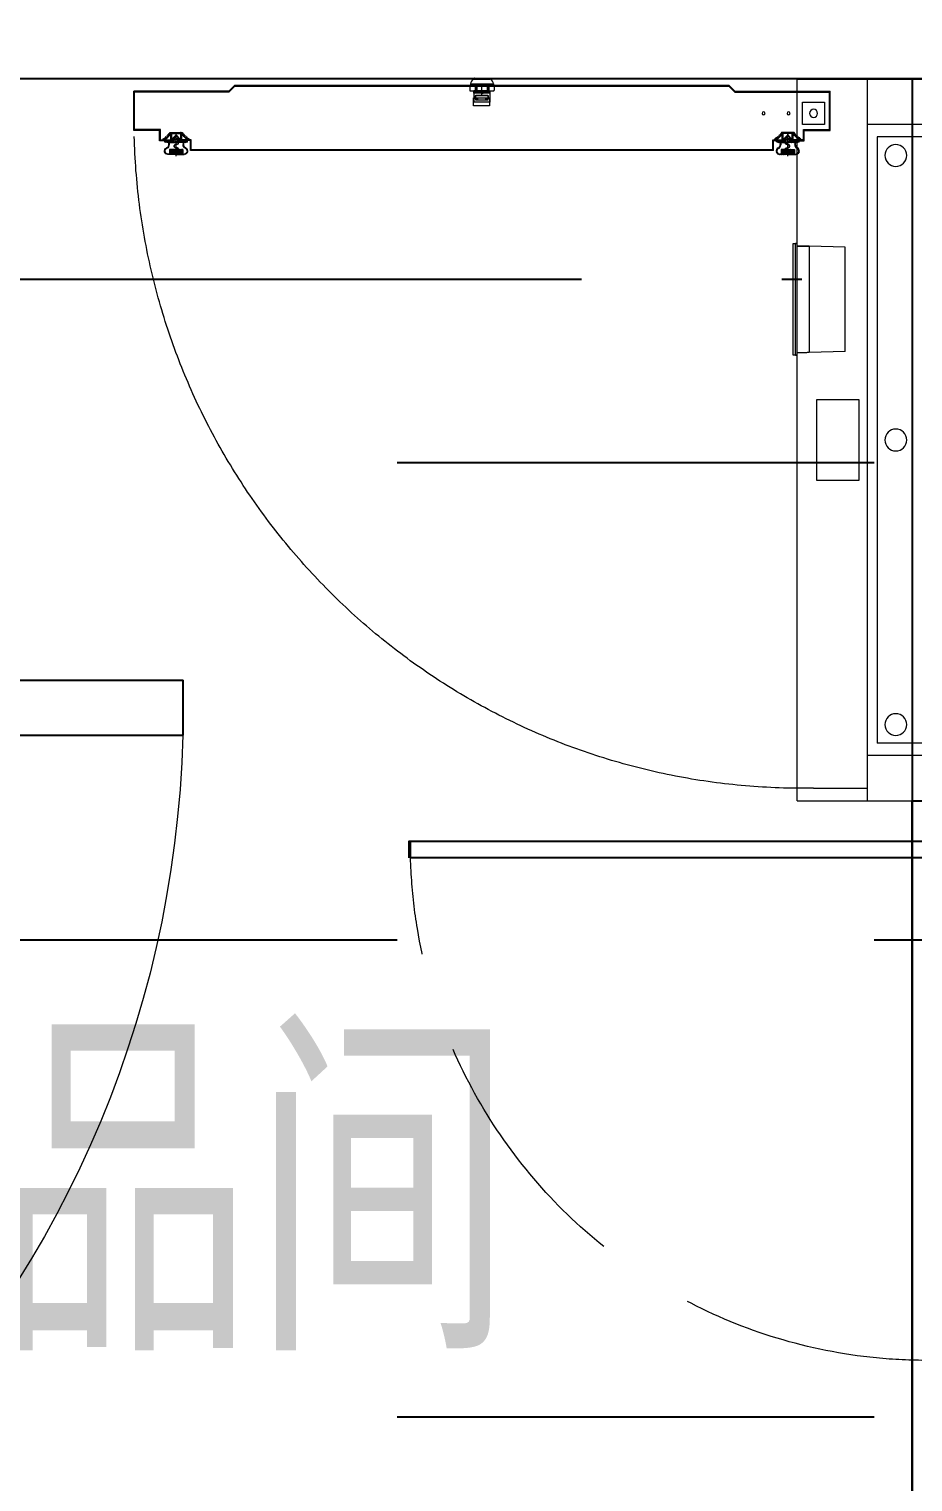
# Model space of a CAD drawing. Header units: millimetres. Extents: x 12325263 to 13848842, y -1463133 to 573208.
# Drawn here: x 12585016 to 12585898, y -827787 to -826337 of the extents above; entities that cross this region are included whole.
import ezdxf
from ezdxf.xclip import XClip

# ---------------------------------------------------------------- set-up
doc = ezdxf.new("R2010")
doc.units = ezdxf.units.MM
doc.header["$LTSCALE"] = 1000
doc.header["$XCLIPFRAME"] = 0
for name, pattern in [('ACAD_ISO02W100', [15, 12, -3]), ('DASH', [0.35, 0.25, -0.1]), ('DASH_2_16777605', [3.51717, 1.758585, -1.758585]), ('DOTE', [2.42, 2, -0.2, 0.02, -0.2]), ('HIDDEN', [9.525, 6.35, -3.175])]:
    doc.linetypes.add(name, pattern=pattern)
for name, color, linetype in [('A-ANNO-TEXT', 7, 'Continuous'), ('A-AXIS', 16, 'DOTE'), ('A-WALL', 5, 'Continuous'), ('DOOR_FIRE', 1, 'Continuous'), ('fur202301', 252, 'Continuous'), ('WALL', 5, 'Continuous'), ('WALL-SHATCH', 8, 'Continuous'), ('建筑-楼板开洞', 251, 'Continuous')]:
    doc.layers.add(name, color=color, linetype=linetype)
doc.styles.add('TITXV', font='', dxfattribs={"width": 0.7})
doc.styles.get('TITXV').set_extended_font_data('SimSun')

# ---------------------------------------------------------------- blocks, each defined once
blk = doc.blocks.new('adgshg13-A$C7F010FC0')
at = {"layer": 'WALL-SHATCH'}
h = blk.add_hatch(color=256, dxfattribs=at)
h.dxf.hatch_style = 1
h.paths.add_polyline_path([(-60384.2, -16880.9), (-763.2, 197.5), (12587.6, -13153.3), (12587.6, -157996), (-162964.9, -188820.4), (-171262.4, -180522.9), (-171262.4, -31310.9), (-150707.2, -10755.7), (-131860.1, -7980.9), (-99162.4, -7980.9), (-99162.4, -4980.9), (-76620.4, -4980.9), (-70107.7, -16880.9)], flags=16)
h.paths.add_polyline_path([(-60091.2, -16380.9), (-646.9, 646.9), (12987.6, -12987.6), (12987.6, -158331.9), (-163100.6, -189250.4), (-171662.4, -180688.6), (-171662.4, -31145.2), (-150777.9, -10260.7), (-131896.7, -7480.9), (-99562.4, -7480.9), (-99562.4, -4580.9), (-76365.6, -4580.9), (-69907.5, -16380.9)])
blk = doc.blocks.new('A$C4C7A72D3')
at = {"layer": 'WALL', "color": 1}
blk.add_blockref('adgshg13-A$C7F010FC0', (210433, 205503.6), dxfattribs=at)
blk = doc.blocks.new('qlzw')
at = {"layer": 'A-AXIS'}
blk.add_line((12411416.8, 1055289.8), (12486866.8, 1055289.8), dxfattribs=at)
blk = doc.blocks.new('asdgagA$C3AAE7F2F')
at = {"lineweight": 0}
h = blk.add_hatch(dxfattribs=at)
h.set_pattern_fill('ANSI37', color=256, scale=0.1, style=0)
h.set_pattern_definition([(135, (25808.9567, -14050.97223), (0.224506403, 0.224506403), []), (45, (25808.9567, -14050.97223), (0.224506403, -0.224506403), [])])
edge = h.paths.add_edge_path()
edge.add_arc((12.3, 28.3), 10.6, 196.5648, 248.3693)
edge.add_line((8.4, 18.4), (1, 18.4))
edge.add_line((1, 18.4), (1, 24.2))
edge.add_line((1, 24.2), (0, 24.2))
edge.add_line((0, 24.2), (0, 15.4))
edge.add_line((0, 15.4), (1, 15.4))
edge.add_line((1, 15.4), (1, 17.4))
edge.add_line((1, 17.4), (8.4, 17.4))
edge.add_line((8.4, 17.4), (8.4, 8.4))
edge.add_line((8.4, 8.4), (1, 8.4))
edge.add_line((1, 8.4), (1, 10.4))
edge.add_line((1, 10.4), (0, 10.4))
edge.add_line((0, 10.4), (0, 1.7))
edge.add_line((0, 1.7), (1, 1.7))
edge.add_line((1, 1.7), (1, 7.4))
edge.add_line((1, 7.4), (8.4, 7.4))
edge.add_arc((12.3, -2.4), 10.6, 111.6307, 163.4352)
edge.add_arc((2.6, 0.5), 0.5, 163.4352, 270)
edge.add_line((2.6, 0), (2.9, 0))
edge.add_arc((2.9, 0.2), 0.2, 270, 344.7441)
edge.add_arc((12.3, -2.4), 9.56, 107.6137, 164.7441, ccw=False)
edge.add_line((9.4, 6.7), (9.4, 19.2))
edge.add_arc((12.3, 28.3), 9.56, 195.2559, 252.3863, ccw=False)
edge.add_arc((2.9, 25.7), 0.2, 15.2559, 90)
edge.add_line((2.9, 25.9), (2.6, 25.9))
edge.add_arc((2.6, 25.4), 0.5, 90, 196.5648)
for p, q in [((0, 24.2), (1, 24.2)), ((0, 24.2), (0, 15.4)), ((0, 15.4), (1, 15.4)), ((1, 24.2), (1, 18.4)), ((1, 18.4), (8.4, 18.4)), ((1, 17.4), (8.4, 17.4)), ((1, 17.4), (1, 15.4)), ((2.6, 25.9), (2.9, 25.9)), ((8.4, 17.4), (8.4, 8.4)), ((9.4, 19.2), (9.4, 6.7)), ((0, 10.4), (0, 1.7)), ((0, 10.4), (1, 10.4)), ((0, 1.7), (1, 1.7)), ((1, 10.4), (1, 8.4)), ((1, 8.4), (8.4, 8.4)), ((1, 7.4), (1, 1.7)), ((1, 7.4), (8.4, 7.4)), ((2.6, 0), (2.9, 0))]:
    blk.add_line(p, q, dxfattribs=at)
for centre, radius, start, end in [((2.6, 25.4), 0.5, 90, 196.5648), ((12.3, 28.3), 10.6, 196.5648, 248.3693), ((2.9, 25.7), 0.2, 15.2559, 90), ((12.3, 28.3), 9.56, 195.2559, 252.3863), ((2.6, 0.5), 0.5, 163.4352, 270), ((12.3, -2.4), 10.6, 111.6307, 163.4352), ((2.9, 0.2), 0.2, 270, 344.7441), ((12.3, -2.4), 9.56, 107.6137, 164.7441)]:
    blk.add_arc(centre, radius, start, end, dxfattribs=at)
blk = doc.blocks.new('asdgagA$C2BF90108')
at = {"lineweight": 0}
h = blk.add_hatch(dxfattribs=at)
h.set_pattern_fill('ANSI37', color=256, scale=0.1, style=0)
h.set_pattern_definition([(45, (637.0891, -7233.24717), (-0.224506403, 0.224506403), []), (135, (637.0891, -7233.24717), (-0.224506403, -0.224506403), [])])
edge = h.paths.add_edge_path()
edge.add_arc((17.3, 14.1), 0.1, 50.7852, 180, ccw=False)
edge.add_line((17.4, 14.2), (20.7, 11.5))
edge.add_line((20.7, 11.5), (21.4, 11.5))
edge.add_line((21.4, 11.5), (16.6, 16))
edge.add_arc((16.5, 15.9), 0.1, 47, 179.9995)
edge.add_arc((16.5, 15.9), 0.1, 179.9995, 180.0001)
edge.add_line((16.4, 15.9), (16.4, 14))
edge.add_line((16.4, 14), (14.4, 14))
edge.add_line((14.4, 14), (14.4, 19.7))
edge.add_line((14.4, 19.7), (14.4, 22.7))
edge.add_arc((14.3, 22.7), 0.125, 0, 180)
edge.add_line((14.2, 22.7), (13.8, 20.4))
edge.add_arc((19.2, 19.5), 5.5, 170.5377, 180)
edge.add_line((13.7, 19.5), (13.7, 19))
edge.add_line((13.7, 19), (11.6, 19))
edge.add_arc((11.6, 22.6), 3.63, 204.3366, 270.2938, ccw=False)
edge.add_arc((5.2, 19.5), 3.5, 27.8181, 180)
edge.add_line((1.7, 19.5), (1.7, 11.5))
edge.add_line((1.7, 11.5), (2.2, 11.5))
edge.add_line((2.2, 11.5), (2.2, 17.5))
edge.add_line((2.2, 17.5), (6.3, 17.5))
edge.add_line((6.3, 17.5), (6.3, 11.5))
edge.add_line((6.3, 11.5), (6.8, 11.5))
edge.add_line((6.8, 11.5), (6.8, 13.7))
edge.add_spline(control_points=[(6.8, 13.7), (6.8, 13.7), (6.8, 13.7), (6.9, 13.7), (7, 13.7), (7.1, 13.7), (7.2, 13.7), (7.4, 13.6), (7.5, 13.6), (7.6, 13.5), (7.7, 13.5), (7.7, 13.5), (7.7, 13.5), (7.8, 13.4), (7.8, 13.4), (7.8, 13.4), (7.8, 13.4), (7.9, 13.3), (7.9, 13.2), (7.9, 13.2), (7.9, 13.1), (8, 12.9), (8, 12.8), (8, 12.6), (8, 12.4), (8, 12.1), (8.1, 12), (8.1, 11.7), (8.1, 11.7), (8.1, 11.6), (8.1, 11.5), (8.1, 11.5)], knot_values=[0.644489, 0.644489, 0.644489, 0.644489, 1.817144, 1.817144, 5.451433, 5.451433, 11.640599, 11.640599, 17.829765, 17.829765, 21.726549, 21.726549, 24.039269, 24.039269, 26.351988, 26.351988, 30.482284, 30.482284, 34.612581, 34.612581, 38.742878, 38.742878, 46.485371, 46.485371, 54.227863, 54.227863, 61.970356, 61.970356, 65.769232, 65.769232, 67.06778, 67.06778, 67.06778, 67.06778], degree=3, periodic=0)
edge.add_line((8.1, 11.5), (8.4, 11.5))
edge.add_spline(control_points=[(8.4, 11.5), (8.2, 12.3), (8.5, 13.7), (7.2, 13.9), (6.8, 14)], knot_values=[0, 0, 0, 0, 2.207839, 3.406985, 3.406985, 3.406985, 3.406985], degree=3, periodic=0)
edge.add_line((6.8, 14), (6.8, 18.1))
edge.add_line((6.8, 18.1), (2.2, 18.1))
edge.add_line((2.2, 18.1), (2.2, 19.5))
edge.add_arc((5.2, 19.5), 3, 27.8181, 180, ccw=False)
edge.add_arc((11.6, 22.6), 4.13, 204.7395, 269.7427)
edge.add_line((11.5, 18.5), (13.7, 18.5))
edge.add_line((13.7, 18.5), (13.7, 14))
edge.add_spline(control_points=[(13.7, 14), (13.2, 14), (11.7, 14.1), (12, 12.5), (11.7, 11.5)], knot_values=[8.318607, 8.318607, 8.318607, 8.318607, 9.672306, 12.136965, 12.136965, 12.136965, 12.136965], degree=3, periodic=0)
edge.add_line((11.7, 11.5), (12, 11.5))
edge.add_spline(control_points=[(12, 11.5), (12, 11.5), (12, 11.6), (12, 11.6), (12, 11.7), (12.1, 11.9), (12.1, 12), (12.1, 12.3), (12.1, 12.5), (12.2, 12.8), (12.2, 12.9), (12.2, 13.2), (12.2, 13.3), (12.3, 13.4), (12.3, 13.4), (12.4, 13.5), (12.4, 13.6), (12.4, 13.6), (12.4, 13.6), (12.5, 13.7), (12.5, 13.7), (12.5, 13.7), (12.5, 13.7), (12.6, 13.7), (12.6, 13.7), (12.7, 13.8), (12.8, 13.8), (12.9, 13.8), (13, 13.8), (13.2, 13.8), (13.3, 13.8), (13.5, 13.8), (13.6, 13.8), (13.7, 13.8)], knot_values=[170.93719, 170.93719, 170.93719, 170.93719, 172.145699, 172.145699, 175.127682, 175.127682, 181.091649, 181.091649, 189.785847, 189.785847, 198.480046, 198.480046, 204.463087, 204.463087, 209.434664, 209.434664, 213.586961, 213.586961, 217.739258, 217.739258, 219.497979, 219.497979, 221.2567, 221.2567, 225.520107, 225.520107, 229.783514, 229.783514, 234.046922, 234.046922, 242.494042, 242.494042, 246.303477, 246.303477, 246.303477, 246.303477], degree=3, periodic=0)
edge.add_line((13.7, 13.7), (13.7, 11.5))
edge.add_line((13.7, 11.5), (14.4, 11.5))
edge.add_line((14.4, 11.5), (14.4, 13.3))
edge.add_line((14.4, 13.3), (16.4, 13.3))
edge.add_line((16.4, 13.3), (16.4, 11.5))
edge.add_line((16.4, 11.5), (17.2, 11.5))
edge.add_line((17.2, 11.5), (17.2, 14.1))
h.paths.add_polyline_path([(14.4, 9), (16.4, 9), (16.4, 7.1, 0.706113), (16.6, 7, -0.034509), (16.6, 7), (21.4, 11.5), (20.7, 11.5), (17.4, 8.8, -0.632264), (17.2, 8.9), (17.2, 11.5), (16.4, 11.5), (16.4, 9.7), (14.4, 9.7), (14.4, 11.5), (13.7, 11.5), (13.7, 4.5), (11.5, 4.5, 0.291489), (7.8, 2.1, -0.782564), (2.2, 3.5), (2.2, 4.9), (6.8, 4.9), (6.8, 11.5), (6.3, 11.5), (6.3, 5.5), (2.2, 5.5), (2.2, 11.5), (1.7, 11.5), (1.7, 3.5, 0.782564), (8.3, 1.9, -0.29601), (11.6, 4), (13.7, 4), (13.7, 3.5, 0.041311), (13.8, 2.6), (14.2, 0.3, 1), (14.4, 0.3), (14.4, 3.3)])
edge = h.paths.add_edge_path()
edge.add_spline(control_points=[(8.1, 11.5), (8.2, 11.5), (8.2, 11.4), (8.2, 11.4), (8.2, 11.3), (8.3, 11.1), (8.3, 11), (8.5, 10.7), (8.6, 10.5), (8.9, 10.1), (9, 9.9), (9.2, 9.8), (9.4, 9.6), (9.6, 9.5), (9.7, 9.5), (10, 9.4), (10, 9.4), (10.2, 9.5), (10.3, 9.5), (10.5, 9.5), (10.6, 9.6), (10.8, 9.7), (10.9, 9.8), (11.2, 9.9), (11.2, 10), (11.5, 10.3), (11.6, 10.5), (11.8, 10.9), (11.9, 11.2), (12, 11.4), (12, 11.5), (12, 11.5)], knot_values=[67.06778, 67.06778, 67.06778, 67.06778, 68.560507, 68.560507, 71.351781, 71.351781, 76.93433, 76.93433, 88.52704, 88.52704, 100.11975, 100.11975, 108.588606, 108.588606, 117.057461, 117.057461, 121.321332, 121.321332, 125.585203, 125.585203, 132.594476, 132.594476, 139.603749, 139.603749, 146.613022, 146.613022, 157.888369, 157.888369, 169.163715, 169.163715, 170.93719, 170.93719, 170.93719, 170.93719], degree=3, periodic=0)
edge.add_line((12, 11.5), (11.7, 11.5))
edge.add_spline(control_points=[(11.7, 11.5), (11.5, 10.5), (10.1, 8.8), (8.6, 10.6), (8.4, 11.5)], knot_values=[3.406985, 3.406985, 3.406985, 3.406985, 5.838538, 8.318607, 8.318607, 8.318607, 8.318607], degree=3, periodic=0)
edge.add_line((8.4, 11.5), (8.1, 11.5))
h = blk.add_hatch(dxfattribs=at)
h.set_pattern_fill('ANSI37', color=256, scale=0.25, angle=90, style=0)
h.set_pattern_definition([(135, (791.7678, -608.5238), (-0.561266, -0.561266), []), (225, (791.7678, -608.5238), (0.561266, -0.561266), [])])
h.paths.add_polyline_path([(2.2, 11.5), (6, 11.5), (6, 17.2), (2.2, 17.2)])
h.paths.add_polyline_path([(2.2, 11.5), (2.2, 5.8), (6, 5.8), (6, 11.5)])
for p, q in [((1.7, 11.5), (1.7, 19.5)), ((2.2, 18.1), (2.2, 19.5)), ((6.8, 18.1), (2.2, 18.1)), ((2.2, 11.5), (2.2, 17.5)), ((6.3, 17.5), (2.2, 17.5)), ((6, 17.2), (2.2, 17.2)), ((6, 11.5), (6, 17.2)), ((6.3, 11.5), (6.3, 17.5)), ((6.8, 14), (6.8, 18.1)), ((13.7, 19), (11.5, 19)), ((13.7, 18.5), (11.5, 18.5)), ((13.7, 19.5), (13.7, 19)), ((13.7, 18.5), (13.7, 14)), ((13.8, 20.4), (14.2, 22.7)), ((14.4, 19.7), (14.4, 22.7)), ((14.4, 19.7), (14.4, 14)), ((16.4, 15.9), (16.4, 14)), ((21.4, 11.5), (16.6, 16)), ((0, 11.5), (23.6, 11.5)), ((1.7, 11.5), (1.7, 3.3)), ((1.7, 11.5), (2.2, 11.5)), ((2.2, 11.5), (2.2, 5.8)), ((2.2, 11.5), (2.2, 5.5)), ((6, 5.8), (2.2, 5.8)), ((6, 5.8), (2.2, 5.8)), ((6.3, 5.5), (2.2, 5.5)), ((2.2, 4.9), (2.2, 3.5)), ((6.8, 4.9), (2.2, 4.9)), ((6, 11.5), (6, 5.8)), ((6, 11.5), (6, 5.8)), ((6.3, 11.5), (6.3, 5.5)), ((6.3, 11.5), (6.8, 11.5)), ((6.8, 11.5), (6.8, 13.7)), ((6.8, 11.5), (6.8, 4.9)), ((13.7, 4.5), (11.5, 4.5)), ((13.7, 4), (11.5, 4)), ((13.7, 13.8), (13.7, 13.7)), ((13.7, 13.7), (13.7, 11.5)), ((13.7, 4.5), (13.7, 11.5)), ((13.7, 11.5), (14.4, 11.5)), ((13.7, 3.5), (13.7, 4)), ((13.8, 2.6), (14.2, 0.3)), ((14.4, 14), (16.4, 14)), ((14.4, 13.3), (14.4, 11.5)), ((14.4, 13.3), (16.4, 13.3)), ((14.4, 9.7), (14.4, 11.5)), ((14.4, 9.7), (16.4, 9.7)), ((14.4, 3.3), (14.4, 9)), ((14.4, 9), (16.4, 9)), ((14.4, 3.3), (14.4, 0.3)), ((16.4, 13.3), (16.4, 11.5)), ((16.4, 9.7), (16.4, 11.5)), ((16.4, 11.5), (17.2, 11.5)), ((16.4, 7.1), (16.4, 9)), ((21.4, 11.5), (16.6, 7)), ((17.2, 14.1), (17.2, 11.5)), ((17.2, 8.9), (17.2, 11.5)), ((20.7, 11.5), (17.4, 14.2)), ((20.7, 11.5), (17.4, 8.8)), ((20.7, 11.5), (21.4, 11.5))]:
    blk.add_line(p, q, dxfattribs=at)
for centre, radius, start, end in [((5.2, 19.5), 3.5, 27.8181, 180), ((5.2, 19.5), 3, 27.8181, 180), ((11.6, 22.6), 4.13, 204.7395, 269.7427), ((11.6, 22.6), 3.63, 204.3366, 269.7062), ((19.2, 19.5), 5.5, 170.5377, 180), ((14.3, 22.7), 0.125, 0, 180), ((16.5, 15.9), 0.1, 47, 180), ((5.2, 3.5), 3.5, 180, 332.1819), ((5.2, 3.5), 3, 180, 332.1819), ((11.6, 0.4), 4.13, 90.2573, 155.2605), ((11.6, 0.4), 3.63, 90.2938, 155.6634), ((19.2, 3.5), 5.5, 180, 189.4623), ((14.3, 0.3), 0.125, 180, 0), ((16.5, 7.1), 0.1, 180, 313), ((17.3, 14.1), 0.1, 50.7852, 180), ((17.3, 8.9), 0.1, 180, 309.2148)]:
    blk.add_arc(centre, radius, start, end, dxfattribs=at)
blk.add_spline([(6.8, 14), (7.9, 13.7), (8.4, 11.5), (10.1, 9.7), (11.7, 11.5), (12.4, 13.9), (13.7, 14)], degree=3, dxfattribs=at)
blk.add_open_spline([(6.8, 13.7), (6.8, 13.7), (6.8, 13.7), (6.9, 13.7), (7, 13.7), (7.1, 13.7), (7.2, 13.7), (7.4, 13.6), (7.5, 13.6), (7.6, 13.5), (7.7, 13.5), (7.7, 13.5), (7.7, 13.5), (7.8, 13.4), (7.8, 13.4), (7.8, 13.4), (7.8, 13.4), (7.9, 13.3), (7.9, 13.2), (7.9, 13.2), (7.9, 13.1), (8, 12.9), (8, 12.8), (8, 12.6), (8, 12.4), (8, 12.1), (8.1, 12), (8.1, 11.7), (8.1, 11.7), (8.1, 11.5), (8.2, 11.5), (8.2, 11.4), (8.2, 11.3), (8.3, 11.1), (8.3, 11), (8.5, 10.7), (8.6, 10.5), (8.9, 10.1), (9, 9.9), (9.2, 9.8), (9.4, 9.6), (9.6, 9.5), (9.7, 9.5), (10, 9.4), (10, 9.4), (10.2, 9.5), (10.3, 9.5), (10.5, 9.5), (10.6, 9.6), (10.8, 9.7), (10.9, 9.8), (11.2, 9.9), (11.2, 10), (11.5, 10.3), (11.6, 10.5), (11.8, 10.9), (11.9, 11.2), (12, 11.5), (12, 11.5), (12, 11.6), (12, 11.7), (12.1, 11.9), (12.1, 12), (12.1, 12.3), (12.1, 12.5), (12.2, 12.8), (12.2, 12.9), (12.2, 13.2), (12.2, 13.3), (12.3, 13.4), (12.3, 13.4), (12.4, 13.5), (12.4, 13.6), (12.4, 13.6), (12.4, 13.6), (12.5, 13.7), (12.5, 13.7), (12.5, 13.7), (12.5, 13.7), (12.6, 13.7), (12.6, 13.7), (12.7, 13.8), (12.8, 13.8), (12.9, 13.8), (13, 13.8), (13.2, 13.8), (13.3, 13.8), (13.5, 13.8), (13.6, 13.8), (13.7, 13.8)], degree=3, knots=[0.644489, 0.644489, 0.644489, 0.644489, 1.817144, 1.817144, 5.451433, 5.451433, 11.640599, 11.640599, 17.829765, 17.829765, 21.726549, 21.726549, 24.039269, 24.039269, 26.351988, 26.351988, 30.482284, 30.482284, 34.612581, 34.612581, 38.742878, 38.742878, 46.485371, 46.485371, 54.227863, 54.227863, 61.970356, 61.970356, 65.769232, 65.769232, 68.560507, 68.560507, 71.351781, 71.351781, 76.93433, 76.93433, 88.52704, 88.52704, 100.11975, 100.11975, 108.588606, 108.588606, 117.057461, 117.057461, 121.321332, 121.321332, 125.585203, 125.585203, 132.594476, 132.594476, 139.603749, 139.603749, 146.613022, 146.613022, 157.888369, 157.888369, 169.163715, 169.163715, 172.145699, 172.145699, 175.127682, 175.127682, 181.091649, 181.091649, 189.785847, 189.785847, 198.480046, 198.480046, 204.463087, 204.463087, 209.434664, 209.434664, 213.586961, 213.586961, 217.739258, 217.739258, 219.497979, 219.497979, 221.2567, 221.2567, 225.520107, 225.520107, 229.783514, 229.783514, 234.046922, 234.046922, 242.494042, 242.494042, 246.303477, 246.303477, 246.303477, 246.303477], dxfattribs=at)
blk = doc.blocks.new('asdgagB款锁')
at = {"color": 7, "linetype": 'Continuous', "lineweight": 0}
for p, q in [((5135.9, -2687.6), (5135.9, -2678.6)), ((5135.9, -2678.6), (5151.9, -2678.6)), ((5137.4, -2682.1), (5137.4, -2685.1)), ((5137.4, -2682.1), (5139.9, -2682.1)), ((5139.9, -2680.6), (5139.9, -2682.1)), ((5139.9, -2680.6), (5147.9, -2680.6)), ((5147.9, -2680.6), (5147.9, -2682.1)), ((5150.4, -2682.1), (5147.9, -2682.1)), ((5150.4, -2682.1), (5150.4, -2685.1)), ((5151.9, -2687.6), (5151.9, -2678.6)), ((5131.7, -2694.1), (5131.7, -2690.6)), ((5131.7, -2690.6), (5131.8, -2690.6)), ((5131.7, -2694.1), (5131.8, -2694.1)), ((5131.8, -2694.2), (5131.8, -2690.6)), ((5132.2, -2690.1), (5132.3, -2690.1)), ((5132.2, -2694.6), (5132.3, -2694.6)), ((5133.5, -2690.1), (5132.3, -2690.1)), ((5133.5, -2694.6), (5132.3, -2694.6)), ((5132.4, -2696.9), (5132.4, -2696.1)), ((5132.4, -2696.1), (5155.4, -2696.1)), ((5132.9, -2695.6), (5154.9, -2695.6)), ((5135.9, -2690.1), (5135.9, -2687.6)), ((5135.9, -2687.6), (5151.9, -2687.6)), ((5135.9, -2695.6), (5135.9, -2694.6)), ((5136.5, -2694.6), (5135.9, -2694.6)), ((5135.9, -2694.6), (5139.7, -2694.6)), ((5136, -2687.8), (5136, -2687.6)), ((5136, -2689), (5136, -2688.6)), ((5136, -2690.1), (5136, -2689.8)), ((5136, -2695), (5136, -2694.6)), ((5136.5, -2690.1), (5139.7, -2690.1)), ((5139.7, -2690.1), (5136.5, -2690.1)), ((5136.5, -2694.6), (5139.7, -2694.6)), ((5137, -2694.2), (5137, -2690.6)), ((5137, -2690.6), (5138.6, -2690.6)), ((5137, -2694.1), (5138.6, -2694.1)), ((5137.1, -2694.1), (5137.1, -2690.6)), ((5137.4, -2685.1), (5150.4, -2685.1)), ((5138.5, -2694.1), (5138.5, -2690.6)), ((5138.7, -2694.2), (5138.7, -2690.6)), ((5143.9, -2688.4), (5143.9, -2687.6)), ((5148.1, -2690.1), (5151.4, -2690.1)), ((5151.4, -2690.1), (5148.1, -2690.1)), ((5148.1, -2694.6), (5151.9, -2694.6)), ((5148.1, -2694.6), (5151.4, -2694.6)), ((5149.2, -2690.6), (5150.8, -2690.6)), ((5149.2, -2694.2), (5149.2, -2690.6)), ((5149.2, -2694.1), (5150.8, -2694.1)), ((5149.3, -2694.1), (5149.3, -2690.6)), ((5150.7, -2694.1), (5150.7, -2690.6)), ((5150.8, -2694.2), (5150.8, -2690.6)), ((5151.9, -2694.6), (5151.4, -2694.6)), ((5151.8, -2687.6), (5151.8, -2688.7)), ((5151.8, -2689.5), (5151.8, -2689.9)), ((5151.8, -2694.6), (5151.8, -2694.7)), ((5151.8, -2695.5), (5151.8, -2695.6)), ((5151.9, -2687.6), (5151.9, -2690.1)), ((5151.9, -2694.6), (5151.9, -2695.6)), ((5155.5, -2690.1), (5154.4, -2690.1)), ((5155.5, -2694.6), (5154.4, -2694.6)), ((5155.4, -2696.9), (5155.4, -2696.1)), ((5155.5, -2690.1), (5155.7, -2690.1)), ((5155.5, -2694.6), (5155.7, -2694.6)), ((5156.1, -2690.6), (5156.1, -2690.6)), ((5156.1, -2694.2), (5156.1, -2690.6)), ((5156.1, -2694.1), (5156.1, -2690.6)), ((5156.1, -2694.1), (5156.1, -2694.1)), ((5155.4, -2696.9), (5132.4, -2696.9)), ((5151.9, -2701.6), (5135.9, -2701.6)), ((5135.9, -2702.1), (5135.9, -2701.6)), ((5151.9, -2702.1), (5135.9, -2702.1)), ((5151.4, -2702.6), (5136.4, -2702.6)), ((5151.9, -2702.1), (5151.9, -2701.6))]:
    blk.add_line(p, q, dxfattribs=at)
at = {"lineweight": 0}
blk.add_line((5143.9, -2684.6), (5143.9, -2695.6), dxfattribs=at)
at = {"color": 2, "linetype": 'Continuous', "lineweight": 0}
blk.add_lwpolyline([(5149.9, -2685.6), (5137.9, -2685.6), (5137.9, -2680.6), (5149.9, -2680.6)], close=True, dxfattribs=at)
at = {"color": 7, "linetype": 'Continuous', "lineweight": 0}
for centre, radius, start, end in [((5132.2, -2690.6), 0.5, 97.6554, 179.4196), ((5132.2, -2694.1), 0.5, 180.5804, 262.3446), ((5132.2, -2690.6), 0.434, 171.3435, 179.9594), ((5132.2, -2694.1), 0.432, 180.0144, 188.6828), ((5132.9, -2696.1), 0.5, 90, 180), ((5134.4, -3537.6), 847.5, 89.8582, 90.063), ((5134.4, -1866), 828.7, 269.9353, 270.1056), ((5143.9, -6137.5), 3447.4, 89.9305, 90.0695), ((5143.9, 752.7), 3447.4, 269.9305, 270.0695), ((5153.5, -3537.6), 847.5, 89.937, 90.1418), ((5153.5, -1865.8), 828.9, 269.8945, 270.0672), ((5154.9, -2696.1), 0.5, 0, 90), ((5155.6, -2690.6), 0.5, 0.5804, 82.3446), ((5155.6, -2694.1), 0.5, 277.6554, 359.4196), ((5155.7, -2690.6), 0.432, 0.0144, 8.6827), ((5155.7, -2694.1), 0.434, 351.3435, 359.9594), ((5137.4, -2696.9), 5, 180, 252.5424), ((5136.4, -2702.1), 0.5, 180, 270), ((5151.4, -2702.1), 0.5, 270, 0), ((5150.4, -2696.9), 5, 287.4576, 0)]:
    blk.add_arc(centre, radius, start, end, dxfattribs=at)
for points, knots in [([(5132.3, -2690.1), (5132.3, -2690.1), (5132.2, -2690.2), (5132, -2690.2), (5131.9, -2690.3), (5131.8, -2690.5), (5131.8, -2690.5), (5131.8, -2690.6)], [0, 0, 0, 0, 0.207471, 0.424907, 0.670582, 0.819133, 1, 1, 1, 1]), ([(5131.8, -2694.2), (5131.8, -2694.2), (5131.8, -2694.3), (5131.9, -2694.4), (5132, -2694.5), (5132.2, -2694.6), (5132.3, -2694.6), (5132.3, -2694.6)], [0, 0, 0, 0, 0.180725, 0.329318, 0.575021, 0.792494, 1, 1, 1, 1]), ([(5135.9, -2687.8), (5135.9, -2687.8), (5135.9, -2687.8), (5135.9, -2687.8), (5136, -2687.8), (5136, -2687.8), (5136, -2687.8), (5136, -2687.8)], [0, 0, 0, 0, 0.108435, 0.191794, 0.300439, 0.597934, 1, 1, 1, 1]), ([(5143.9, -2687.8), (5143.1, -2687.9), (5141.4, -2687.9), (5139.5, -2687.9), (5138.1, -2688), (5137.2, -2688), (5136.5, -2688), (5136.1, -2688.1), (5135.9, -2688.1)], [0, 0, 0, 0, 0.320539, 0.611213, 0.736709, 0.844947, 0.933398, 1, 1, 1, 1]), ([(5143.9, -2688.2), (5143.1, -2688.3), (5141.4, -2688.3), (5139.5, -2688.3), (5138.1, -2688.4), (5137.2, -2688.4), (5136.5, -2688.4), (5136.1, -2688.5), (5135.9, -2688.5)], [0, 0, 0, 0, 0.320539, 0.611213, 0.736709, 0.844947, 0.933398, 1, 1, 1, 1]), ([(5136, -2688.6), (5136, -2688.6), (5136, -2688.6), (5136, -2688.6), (5135.9, -2688.6), (5135.9, -2688.6), (5135.9, -2688.6), (5135.9, -2688.6)], [0, 0, 0, 0, 0.41603, 0.721187, 0.83029, 0.91096, 1, 1, 1, 1]), ([(5151.9, -2688.8), (5151.7, -2688.8), (5151.3, -2688.8), (5150.6, -2688.9), (5149.8, -2688.9), (5148.6, -2688.9), (5147, -2689), (5145.2, -2689), (5143.3, -2689.1), (5141.4, -2689.1), (5139.7, -2689.1), (5138.1, -2689.2), (5137, -2689.2), (5136.3, -2689.2), (5136.1, -2689.3), (5135.9, -2689.3)], [0, 0, 0, 0, 0.033301, 0.077527, 0.131646, 0.194393, 0.301433, 0.418915, 0.540662, 0.66027, 0.771449, 0.868354, 0.945891, 0.976085, 1, 1, 1, 1]), ([(5135.9, -2689), (5135.9, -2689), (5135.9, -2689), (5135.9, -2689), (5136, -2689), (5136, -2689), (5136, -2689), (5136, -2689)], [0, 0, 0, 0, 0.108435, 0.191794, 0.300439, 0.597934, 1, 1, 1, 1]), ([(5151.9, -2689.2), (5151.7, -2689.2), (5151.3, -2689.2), (5150.6, -2689.3), (5149.8, -2689.3), (5148.6, -2689.3), (5147, -2689.4), (5145.2, -2689.4), (5143.3, -2689.5), (5141.4, -2689.5), (5139.7, -2689.5), (5138.1, -2689.6), (5137, -2689.6), (5136.3, -2689.6), (5136.1, -2689.7), (5135.9, -2689.7)], [0, 0, 0, 0, 0.033301, 0.077527, 0.131646, 0.194393, 0.301433, 0.418915, 0.540662, 0.66027, 0.771449, 0.868354, 0.945891, 0.976085, 1, 1, 1, 1]), ([(5136, -2689.8), (5136, -2689.8), (5136, -2689.8), (5136, -2689.8), (5135.9, -2689.8), (5135.9, -2689.8), (5135.9, -2689.8), (5135.9, -2689.8)], [0, 0, 0, 0, 0.41603, 0.721187, 0.83029, 0.91096, 1, 1, 1, 1]), ([(5151.9, -2694.8), (5151.7, -2694.8), (5151.3, -2694.8), (5150.6, -2694.9), (5149.8, -2694.9), (5148.6, -2694.9), (5147, -2695), (5145.2, -2695), (5143.3, -2695.1), (5141.4, -2695.1), (5139.7, -2695.1), (5138.1, -2695.2), (5137, -2695.2), (5136.3, -2695.2), (5136.1, -2695.3), (5135.9, -2695.3)], [0, 0, 0, 0, 0.033301, 0.077527, 0.131646, 0.194393, 0.301433, 0.418915, 0.540662, 0.66027, 0.771449, 0.868354, 0.945891, 0.976085, 1, 1, 1, 1]), ([(5135.9, -2695), (5135.9, -2695), (5135.9, -2695), (5135.9, -2695), (5136, -2695), (5136, -2695), (5136, -2695), (5136, -2695)], [0, 0, 0, 0, 0.108435, 0.191794, 0.300439, 0.597934, 1, 1, 1, 1]), ([(5136, -2687.8), (5136.5, -2687.8), (5137.7, -2687.8), (5139.5, -2687.7), (5141.7, -2687.7), (5143.2, -2687.7), (5143.9, -2687.6)], [0, 0, 0, 0, 0.191926, 0.432582, 0.707465, 1, 1, 1, 1]), ([(5143.9, -2688.4), (5143.2, -2688.5), (5141.7, -2688.5), (5139.5, -2688.5), (5137.7, -2688.6), (5136.5, -2688.6), (5136, -2688.6)], [0, 0, 0, 0, 0.292535, 0.567418, 0.808074, 1, 1, 1, 1]), ([(5136, -2689), (5136.5, -2689), (5137.7, -2689), (5139.9, -2688.9), (5142.8, -2688.9), (5146.1, -2688.8), (5148.8, -2688.7), (5150.7, -2688.7), (5151.5, -2688.7), (5151.8, -2688.7)], [0, 0, 0, 0, 0.095965, 0.216293, 0.426308, 0.646263, 0.846493, 0.930564, 1, 1, 1, 1]), ([(5151.8, -2689.5), (5151.3, -2689.5), (5150.2, -2689.5), (5147.9, -2689.6), (5145, -2689.6), (5141.7, -2689.7), (5139.1, -2689.7), (5137.2, -2689.8), (5136.4, -2689.8), (5136, -2689.8)], [0, 0, 0, 0, 0.095965, 0.216294, 0.426313, 0.646266, 0.846494, 0.930565, 1, 1, 1, 1]), ([(5136, -2695), (5136.5, -2695), (5137.7, -2695), (5139.9, -2694.9), (5142.8, -2694.9), (5146.1, -2694.8), (5148.8, -2694.7), (5150.7, -2694.7), (5151.5, -2694.7), (5151.8, -2694.7)], [0, 0, 0, 0, 0.095965, 0.216293, 0.426312, 0.646266, 0.846495, 0.930565, 1, 1, 1, 1]), ([(5137, -2690.6), (5137, -2690.5), (5137, -2690.5), (5136.9, -2690.3), (5136.8, -2690.2), (5136.6, -2690.2), (5136.5, -2690.1), (5136.5, -2690.1)], [0, 0, 0, 0, 0.180716, 0.329315, 0.575019, 0.792493, 1, 1, 1, 1]), ([(5136.5, -2694.6), (5136.5, -2694.6), (5136.6, -2694.6), (5136.8, -2694.5), (5136.9, -2694.4), (5137, -2694.3), (5137, -2694.2), (5137, -2694.2)], [0, 0, 0, 0, 0.20747, 0.424906, 0.670581, 0.819131, 1, 1, 1, 1]), ([(5151.9, -2695.2), (5151.8, -2695.2), (5151.4, -2695.2), (5150.8, -2695.3), (5150, -2695.3), (5148.7, -2695.3), (5146.9, -2695.4), (5144.7, -2695.4), (5142.3, -2695.5), (5140.1, -2695.5), (5138.4, -2695.6), (5137.3, -2695.6), (5136.8, -2695.6), (5136.6, -2695.6)], [0, 0, 0, 0, 0.03176, 0.073363, 0.123973, 0.182574, 0.318894, 0.4714, 0.627867, 0.775751, 0.903199, 0.95598, 1, 1, 1, 1]), ([(5137, -2690.6), (5137, -2690.6), (5137, -2690.6), (5137, -2690.6), (5137, -2690.6)], [0, 0, 0, 0, 0.252733, 1, 1, 1, 1]), ([(5137, -2694.2), (5137, -2694.2), (5137, -2694.2), (5137, -2694.2), (5137, -2694.1)], [0, 0, 0, 0, 0.246429, 1, 1, 1, 1]), ([(5139.7, -2690.1), (5139.6, -2690.1), (5139.5, -2690.2), (5139.3, -2690.2), (5139.1, -2690.2), (5139, -2690.3), (5138.9, -2690.3), (5138.8, -2690.4), (5138.7, -2690.5), (5138.7, -2690.6)], [0, 0, 0, 0, 0.251116, 0.376706, 0.502295, 0.627878, 0.690697, 0.753537, 1, 1, 1, 1]), ([(5138.7, -2694.2), (5138.7, -2694.3), (5138.8, -2694.4), (5139, -2694.5), (5139.1, -2694.5), (5139.3, -2694.6), (5139.5, -2694.6), (5139.6, -2694.6), (5139.7, -2694.6)], [0, 0, 0, 0, 0.2464, 0.371978, 0.497584, 0.623201, 0.748822, 1, 1, 1, 1]), ([(5139.2, -2690.1), (5140.3, -2690.1), (5142.6, -2690.1), (5146, -2690), (5148.7, -2689.9), (5150.6, -2689.9), (5151.5, -2689.9), (5151.8, -2689.9)], [0, 0, 0, 0, 0.265566, 0.546507, 0.803346, 0.911171, 1, 1, 1, 1]), ([(5151.8, -2695.5), (5151.3, -2695.5), (5150.2, -2695.5), (5148.3, -2695.5), (5146.2, -2695.6), (5144.7, -2695.6), (5143.9, -2695.6)], [0, 0, 0, 0, 0.191927, 0.432585, 0.707468, 1, 1, 1, 1]), ([(5149.2, -2690.6), (5149.2, -2690.5), (5149, -2690.4), (5148.9, -2690.3), (5148.7, -2690.2), (5148.6, -2690.2), (5148.4, -2690.2), (5148.2, -2690.1), (5148.1, -2690.1)], [0, 0, 0, 0, 0.246398, 0.371975, 0.497582, 0.6232, 0.748821, 1, 1, 1, 1]), ([(5148.1, -2694.6), (5148.2, -2694.6), (5148.4, -2694.6), (5148.6, -2694.6), (5148.7, -2694.5), (5148.8, -2694.5), (5148.9, -2694.5), (5149.1, -2694.4), (5149.2, -2694.3), (5149.2, -2694.2)], [0, 0, 0, 0, 0.251115, 0.376705, 0.502294, 0.627877, 0.690696, 0.753536, 1, 1, 1, 1]), ([(5151.9, -2690), (5151.7, -2690), (5151.2, -2690), (5150.4, -2690.1), (5149.3, -2690.1), (5148.6, -2690.1), (5148.2, -2690.1)], [0, 0, 0, 0, 0.166772, 0.393937, 0.674554, 1, 1, 1, 1]), ([(5151.4, -2690.1), (5151.3, -2690.1), (5151.2, -2690.2), (5151, -2690.2), (5150.9, -2690.3), (5150.8, -2690.5), (5150.8, -2690.5), (5150.8, -2690.6)], [0, 0, 0, 0, 0.207471, 0.424907, 0.670582, 0.819133, 1, 1, 1, 1]), ([(5150.8, -2690.6), (5150.8, -2690.6), (5150.8, -2690.6), (5150.8, -2690.6), (5150.8, -2690.6)], [0, 0, 0, 0, 0.246429, 1, 1, 1, 1]), ([(5150.8, -2694.1), (5150.8, -2694.1), (5150.8, -2694.2), (5150.8, -2694.2), (5150.8, -2694.2)], [0, 0, 0, 0, 0.252732, 1, 1, 1, 1]), ([(5150.8, -2694.2), (5150.8, -2694.2), (5150.8, -2694.3), (5150.9, -2694.4), (5151, -2694.5), (5151.2, -2694.6), (5151.3, -2694.6), (5151.4, -2694.6)], [0, 0, 0, 0, 0.180725, 0.329318, 0.575021, 0.792494, 1, 1, 1, 1]), ([(5151.8, -2688.7), (5151.9, -2688.7), (5151.9, -2688.7), (5151.9, -2688.7), (5151.9, -2688.7), (5151.9, -2688.7), (5151.9, -2688.7), (5151.9, -2688.7)], [0, 0, 0, 0, 0.41603, 0.721189, 0.830292, 0.910961, 1, 1, 1, 1]), ([(5151.9, -2689.4), (5151.9, -2689.4), (5151.9, -2689.4), (5151.9, -2689.4), (5151.9, -2689.4), (5151.9, -2689.5), (5151.9, -2689.5), (5151.8, -2689.5)], [0, 0, 0, 0, 0.108434, 0.191792, 0.300438, 0.597934, 1, 1, 1, 1]), ([(5151.8, -2689.9), (5151.9, -2689.9), (5151.9, -2689.9), (5151.9, -2689.9), (5151.9, -2689.9), (5151.9, -2689.9), (5151.9, -2689.9), (5151.9, -2689.9)], [0, 0, 0, 0, 0.416568, 0.721176, 0.830206, 0.9109, 1, 1, 1, 1]), ([(5151.8, -2694.7), (5151.9, -2694.7), (5151.9, -2694.7), (5151.9, -2694.7), (5151.9, -2694.7), (5151.9, -2694.7), (5151.9, -2694.7), (5151.9, -2694.7)], [0, 0, 0, 0, 0.41603, 0.721189, 0.830292, 0.910961, 1, 1, 1, 1]), ([(5151.9, -2695.4), (5151.9, -2695.4), (5151.9, -2695.4), (5151.9, -2695.4), (5151.9, -2695.4), (5151.9, -2695.5), (5151.9, -2695.5), (5151.8, -2695.5)], [0, 0, 0, 0, 0.108434, 0.191792, 0.300438, 0.597934, 1, 1, 1, 1]), ([(5156.1, -2690.6), (5156.1, -2690.5), (5156.1, -2690.5), (5156, -2690.3), (5155.9, -2690.2), (5155.7, -2690.2), (5155.6, -2690.1), (5155.5, -2690.1)], [0, 0, 0, 0, 0.180716, 0.329315, 0.575019, 0.792493, 1, 1, 1, 1]), ([(5155.5, -2694.6), (5155.6, -2694.6), (5155.7, -2694.6), (5155.9, -2694.5), (5156, -2694.4), (5156.1, -2694.3), (5156.1, -2694.2), (5156.1, -2694.2)], [0, 0, 0, 0, 0.20747, 0.424906, 0.670581, 0.819131, 1, 1, 1, 1])]:
    blk.add_open_spline(points, degree=3, knots=knots, dxfattribs=at)
for points in [[(5138.7, -2690.6), (5138.6, -2690.6), (5138.6, -2690.6), (5138.6, -2690.6)], [(5138.6, -2694.1), (5138.6, -2694.2), (5138.6, -2694.2), (5138.7, -2694.2)], [(5149.2, -2690.6), (5149.2, -2690.6), (5149.2, -2690.6), (5149.2, -2690.6)], [(5149.2, -2694.2), (5149.2, -2694.2), (5149.2, -2694.2), (5149.2, -2694.1)]]:
    blk.add_open_spline(points, degree=3, dxfattribs=at)
blk = doc.blocks.new('asdgag2019061912090910327')
at = {"lineweight": 0}
for p, q in [((720, 0), (720, -745)), ((0, -815), (0, 0)), ((45, 0), (45, -745)), ((675, 0), (675, -745)), ((720, -815), (720, 0)), ((57.5, -35.7), (57.5, -735)), ((662.5, -35.7), (662.5, -735)), ((662.5, -735), (57.5, -735)), ((0, -815), (720, -815))]:
    blk.add_line(p, q, dxfattribs=at)
at = {"color": 1, "linetype": 'HIDDEN', "lineweight": 0, "ltscale": 200}
blk.add_line((720, -745), (0, -745), dxfattribs=at)
at = {"color": 1, "linetype": 'HIDDEN', "lineweight": 0, "ltscale": 100}
blk.add_line((12.5, -798.7), (12.5, -745), dxfattribs=at)
at = {"color": 1, "linetype": 'ACAD_ISO02W100', "lineweight": 0}
for p, q in [((320, -795.7), (320, -753.1)), ((320, -753.1), (400, -753.1)), ((400, -753.1), (400, -795.7)), ((448.3, -767.1), (447.2, -803.1)), ((552.3, -767.1), (553.4, -803.1)), ((400, -795.7), (320, -795.7))]:
    blk.add_line(p, q, dxfattribs=at)
at = {"color": 2, "lineweight": 0}
for p, q in [((669, -782), (708, -782)), ((669, -807.9), (669, -782)), ((669.8, -782.8), (707.2, -782.8)), ((669.8, -808.7), (669.8, -782.8)), ((707.2, -877), (707.2, -782.8)), ((708, -877), (708, -782)), ((658.6, -818.7), (658.6, -807.9)), ((658.6, -807.9), (669, -807.9)), ((659.4, -808.7), (659.4, -818.7)), ((659.4, -808.7), (669.8, -808.7)), ((649, -838.7), (659, -838.7)), ((649, -838.7), (649, -1420.3)), ((649.6, -839.3), (659.6, -839.3)), ((649.6, -839.3), (649.6, -1419.7)), ((659.5, -830.7), (659, -830.7)), ((659.5, -830.7), (659, -830.7)), ((659.6, -830.7), (659, -830.7)), ((659, -838.7), (659, -830.7)), ((659.6, -839.3), (659.6, -830.7)), ((707.2, -877), (713.2, -883)), ((708, -877), (714, -883)), ((713.2, -1375.9), (713.2, -883)), ((714, -1376), (714, -883)), ((707.2, -1382), (713.2, -1376)), ((708, -1382), (714, -1376)), ((707.2, -1382), (707.2, -1476.2)), ((708, -1382), (708, -1477)), ((649, -1420.3), (659, -1420.3)), ((649.6, -1419.7), (659.6, -1419.7)), ((659, -1420.3), (659, -1428.4)), ((659.6, -1419.7), (659.6, -1428.4)), ((659.5, -1428.4), (659, -1428.4)), ((659.5, -1428.4), (659, -1428.4)), ((659.6, -1428.4), (659, -1428.4)), ((658.6, -1440.4), (658.6, -1451.2)), ((659.4, -1450.4), (659.4, -1440.4)), ((658.6, -1451.2), (669, -1451.2)), ((659.4, -1450.4), (669.8, -1450.4)), ((669, -1451.2), (669, -1477)), ((669.8, -1450.4), (669.8, -1476.2)), ((669, -1477), (708, -1477)), ((669.8, -1476.2), (707.2, -1476.2))]:
    blk.add_line(p, q, dxfattribs=at)
at = {"color": 1, "linetype": 'Continuous', "lineweight": 0}
for p, q in [((675, -787.5), (675, -809.5)), ((697, -787.5), (675, -787.5)), ((697, -809.5), (697, -787.5)), ((675, -809.5), (697, -809.5))]:
    blk.add_line(p, q, dxfattribs=at)
at = {"color": 2}
blk.add_line((659.4, -1440.4), (658.6, -1440.4), dxfattribs=at)
at = {"color": 1, "linetype": 'ACAD_ISO02W100', "lineweight": 0}
blk.add_lwpolyline([(693.5, -1121.9), (693.5, -1137.9), (701.5, -1137.9), (701.5, -1121.9)], close=True, dxfattribs=at)
at = {"lineweight": 0}
for centre in [(76, -716.5), (360, -716.5), (644, -716.5)]:
    blk.add_circle(centre, 10.9, dxfattribs=at)
at = {"color": 2, "lineweight": 0}
blk.add_circle((686, -798.5), 4, dxfattribs=at)
at = {"color": 1, "linetype": 'Continuous', "lineweight": 0}
for centre in [(686, -823.5), (686, -848.5)]:
    blk.add_circle(centre, 1.5, dxfattribs=at)
at = {"color": 1, "linetype": 'DASH_2_16777605', "lineweight": 0, "ltscale": 100}
blk.add_arc((680.7, -808.5), 668.3, 179.1555, 268.4825, dxfattribs=at)
at = {"color": 1, "linetype": 'ACAD_ISO02W100', "lineweight": 0}
for points in [[(448.3, -767.1), (448.3, -767.1), (448.3, -767.1), (552.3, -767.1), (552.3, -767.1)], [(447.2, -803.1), (447.2, -803.1), (447.2, -803.1), (447, -815), (447, -815)], [(553.4, -803.1), (553.4, -803.1), (553.4, -803.1), (447.2, -803.1), (447.2, -803.1)], [(553.4, -803.1), (553.4, -803.1), (447.2, -803.1), (447.2, -803.1)], [(553.6, -815), (553.6, -815), (553.6, -815), (553.4, -803.1), (553.4, -803.1)], [(553.4, -803.1), (553.4, -803.1), (553.4, -803.1), (553.6, -815), (553.6, -815)], [(444.6, -815.7), (444.6, -815.7), (444.6, -815.7), (444.7, -815.6), (444.7, -815.6)], [(444.6, -816.4), (444.6, -816.4), (444.6, -816.4), (444.6, -815.7), (444.6, -815.7)], [(444.7, -816.4), (444.7, -816.4), (444.7, -816.4), (444.6, -816.4), (444.6, -816.4)], [(556, -817), (556, -817), (556, -817), (444.6, -817), (444.6, -817)], [(444.6, -817), (444.6, -817), (444.6, -817), (444.6, -819), (444.6, -819)], [(444.6, -819), (444.6, -819), (444.6, -819), (556, -819), (556, -819)], [(444.7, -815.5), (444.7, -815.5), (444.7, -815.5), (444.8, -815.4), (444.8, -815.4)], [(444.7, -815.6), (444.7, -815.6), (444.7, -815.6), (444.7, -815.5), (444.7, -815.5)], [(444.7, -816.5), (444.7, -816.5), (444.7, -816.5), (444.7, -816.4), (444.7, -816.4)], [(444.8, -816.6), (444.8, -816.6), (444.8, -816.6), (444.7, -816.5), (444.7, -816.5)], [(444.8, -815.4), (444.8, -815.4), (444.8, -815.4), (444.9, -815.3), (444.9, -815.3)], [(444.8, -816.7), (444.8, -816.7), (444.8, -816.7), (444.8, -816.6), (444.8, -816.6)], [(444.9, -816.7), (444.9, -816.7), (444.9, -816.7), (444.8, -816.7), (444.8, -816.7)], [(444.9, -815.3), (444.9, -815.3), (444.9, -815.3), (444.9, -815.2), (444.9, -815.2)], [(444.9, -815.2), (444.9, -815.2), (444.9, -815.2), (445, -815.2), (445, -815.2)], [(444.9, -816.8), (444.9, -816.8), (444.9, -816.8), (444.9, -816.7), (444.9, -816.7)], [(445, -816.9), (445, -816.9), (445, -816.9), (444.9, -816.8), (444.9, -816.8)], [(445, -815.2), (445, -815.2), (445, -815.2), (445.1, -815.1), (445.1, -815.1)], [(445.2, -816.9), (445.2, -816.9), (445.2, -816.9), (445, -816.9), (445, -816.9)], [(445.1, -815.1), (445.1, -815.1), (445.1, -815.1), (445.3, -815.1), (445.3, -815.1)], [(445.3, -817), (445.3, -817), (445.3, -817), (445.2, -816.9), (445.2, -816.9)], [(445.3, -815.1), (445.3, -815.1), (445.3, -815.1), (445.3, -815), (445.3, -815)], [(445.3, -815), (445.3, -815), (445.3, -815), (555.3, -815), (555.3, -815)], [(445.5, -817), (445.5, -817), (445.3, -817), (445.3, -817)], [(555.1, -817), (555.1, -817), (555.1, -817), (445.5, -817), (445.5, -817)], [(447, -815), (447, -815), (553.6, -815), (553.6, -815)], [(555.4, -817), (555.4, -817), (555.4, -817), (555.1, -817), (555.1, -817)], [(555.3, -815), (555.3, -815), (555.3, -815), (555.4, -815.1), (555.4, -815.1)], [(555.4, -815.1), (555.4, -815.1), (555.4, -815.1), (555.5, -815.1), (555.5, -815.1)], [(555.5, -816.9), (555.5, -816.9), (555.5, -816.9), (555.4, -817), (555.4, -817)], [(555.5, -815.1), (555.5, -815.1), (555.5, -815.1), (555.6, -815.2), (555.6, -815.2)], [(555.6, -816.9), (555.6, -816.9), (555.6, -816.9), (555.5, -816.9), (555.5, -816.9)], [(555.6, -815.2), (555.6, -815.2), (555.6, -815.2), (555.7, -815.2), (555.7, -815.2)], [(555.7, -816.8), (555.7, -816.8), (555.7, -816.8), (555.6, -816.9), (555.6, -816.9)], [(555.7, -815.2), (555.7, -815.2), (555.7, -815.2), (555.8, -815.3), (555.8, -815.3)], [(555.8, -816.7), (555.8, -816.7), (555.8, -816.7), (555.7, -816.8), (555.7, -816.8)], [(555.8, -815.3), (555.8, -815.3), (555.8, -815.3), (555.8, -815.4), (555.8, -815.4)], [(555.8, -815.4), (555.8, -815.4), (555.8, -815.4), (555.9, -815.4), (555.9, -815.4)], [(555.9, -816.6), (555.9, -816.6), (555.9, -816.6), (555.8, -816.7), (555.8, -816.7)], [(555.9, -815.4), (555.9, -815.4), (555.9, -815.4), (555.9, -815.5), (555.9, -815.5)], [(555.9, -815.5), (555.9, -815.5), (555.9, -815.5), (556, -815.6), (556, -815.6)], [(556, -816.4), (556, -816.4), (556, -816.4), (555.9, -816.5), (555.9, -816.5)], [(555.9, -816.5), (555.9, -816.5), (555.9, -816.5), (555.9, -816.6), (555.9, -816.6)], [(556, -815.6), (556, -815.6), (556, -815.6), (556, -816.4), (556, -816.4)], [(556, -819), (556, -819), (556, -817), (556, -817)]]:
    blk.add_open_spline(points, degree=3, dxfattribs=at)
at = {"lineweight": 0}
for name, p in [('asdgagA$C3AAE7F2F', (657.6, -837.2)), ('asdgagA$C2BF90108', (643.2, -1446.3))]:
    blk.add_blockref(name, p, dxfattribs=at)
at = {"lineweight": 0, "xscale": -1, "rotation": 180}
for name, p in [('asdgagA$C2BF90108', (643.2, -812.8)), ('asdgagA$C3AAE7F2F', (657.6, -1421.8))]:
    blk.add_blockref(name, p, dxfattribs=at)
at = {"color": 2, "xscale": -1, "rotation": 90}
blk.add_blockref('asdgagB款锁', (-1981.6, 4014.4), dxfattribs=at)
blk = doc.blocks.new('asdgag02C')
at = {"layer": 'fur202301'}
for p, q in [((-105.1, 6.2), (-154.6, 2.6)), ((-115, 5.5), (-107, 11.2)), ((-107, 11.2), (-97.6, 7.6)), ((153.3, -142.1), (4.7, 6.4)), ((107, 11.2), (97.6, 7.6)), ((105.1, 6.2), (154.6, 2.6)), ((115, 5.5), (107, 11.2)), ((-105.1, -6.2), (-154.6, -2.6)), ((-115, -5.5), (-107, -11.2)), ((-107, -11.2), (-97.6, -7.6)), ((144, -151.6), (-6.3, -5)), ((107, -11.2), (97.6, -7.6)), ((105.1, -6.2), (154.6, -2.6)), ((115, -5.5), (107, -11.2))]:
    blk.add_line(p, q, dxfattribs=at)
for points in [[(132.5, 4.2), (132.5, 14, 0.414214), (120.5, 26), (-120.5, 26, 0.414214), (-132.5, 14), (-132.5, 4.2)], [(126.5, 4.6), (126.5, 14, 0.414214), (120.5, 20), (-120.5, 20, 0.414214), (-126.5, 14), (-126.5, 4.6)], [(-132.5, -4.2), (-132.5, -14, 0.414214), (-120.5, -26), (15.3, -26)], [(-126.5, -4.6), (-126.5, -14, 0.414214), (-120.5, -20), (9.1, -20)], [(31.2, -20), (120.5, -20, 0.414214), (126.5, -14), (126.5, -4.6)], [(37.2, -26), (120.5, -26, 0.414214), (132.5, -14), (132.5, -4.2)]]:
    blk.add_lwpolyline(points, format="xyb", dxfattribs=at)
for points in [[(-115, 5.5), (-115, 8.7), (-100, 17.3), (-85, 8.7), (-85, -8.7), (-100, -17.3), (-115, -8.7), (-115, -5.5)], [(15, -3.8), (15, 8.7), (0, 17.3), (-15, 8.7), (-15, -8.7), (0, -17.3), (4, -15)], [(115, 5.5), (115, 8.7), (100, 17.3), (85, 8.7), (85, -8.7), (100, -17.3), (115, -8.7), (115, -5.5)]]:
    blk.add_lwpolyline(points, dxfattribs=at)
for centre in [(-100, 0), (100, 0)]:
    blk.add_circle(centre, 8, dxfattribs=at)
for centre, radius, start, end in [((-100, 0), 17.3, 197.9873, 162.0127), ((-100, 0), 15, 201.6352, 158.3648), ((0, 0), 17.3, 342.1747, 288.4307), ((0, 0), 15, 346.8271, 283.7584), ((100, 0), 17.3, 17.9873, 342.0127), ((100, 0), 15, 21.6352, 338.3648), ((-150.2, -3.8), 7.79, 123.9817, 150.4041), ((-100, 0), 11, 247.3798, 112.6202), ((-100, 0), 9.5, 258.0456, 101.9544), ((0, 0), 11, 0.9822, 269.5265), ((0, 0), 9.5, 11.3739, 259.0473), ((0, 0), 8, 36.4147, 232.9591), ((100, 0), 11, 67.3798, 292.6202), ((100, 0), 9.5, 78.0456, 281.9544), ((150.2, -3.8), 7.79, 29.5959, 56.0183), ((-150.2, 3.8), 7.79, 209.5959, 236.0183), ((150.2, 3.8), 7.79, 303.9817, 330.4041), ((148.6, -146.9), 12, 169.3341, 101.3715), ((148.6, -146.9), 6.65, 226.0134, 46.0134)]:
    blk.add_arc(centre, radius, start, end, dxfattribs=at)
blk = doc.blocks.new('asdgag波混去水-B')
at = {"layer": 'fur202301'}
for centre, radius in [((0, 0), 52.5), ((0, 0), 40), ((0, 28), 3), ((-19.8, 19.8), 3), ((0, 16), 3), ((19.8, 19.8), 3), ((-28, 0), 3), ((-16, 0), 3), ((0, 0), 3), ((16, 0), 3), ((28, 0), 3), ((0, -16), 3), ((-19.8, -19.8), 3), ((0, -28), 3), ((19.8, -19.8), 3)]:
    blk.add_circle(centre, radius, dxfattribs=at)
blk = doc.blocks.new('*U1656')
at = {"lineweight": 25}
for p, q in [((-680, -20), (600, -20)), ((579, -60), (579, -45))]:
    blk.add_line(p, q, dxfattribs=at)
at = {"lineweight": 9}
for p, q in [((20.5, -45), (578.5, -45)), ((35.5, -60), (20.5, -45)), ((563.5, -60), (578.5, -45)), ((35.5, -60), (563.5, -60)), ((233.2, -328.2), (110.6, -205.6)), ((365.8, -328.2), (488.4, -205.6)), ((233.2, -460.8), (110.6, -583.4)), ((365.8, -460.8), (488.4, -583.4)), ((35.5, -664), (20.5, -679)), ((563.5, -662), (578.5, -679))]:
    blk.add_line(p, q, dxfattribs=at)
at = {"linetype": 'DASH', "lineweight": 9}
blk.add_line((560, -680), (41, -680), dxfattribs=at)
at = {"lineweight": 25}
blk.add_lwpolyline([(-680, -700), (600, -700), (600, 0), (-680, 0)], close=True, dxfattribs=at)
at = {"lineweight": 9}
for points in [[(20.5, -45), (20.5, -679), (578.5, -679), (578.5, -45)], [(35.5, -60), (35.5, -664), (563.5, -664), (563.5, -60)], [(-0.3, -680), (39.7, -680), (39.7, -650), (38.7, -650), (38.7, -668), (37.7, -668), (37.7, -650), (-0.3, -650), (-0.3, -668)], [(600, -680), (560, -680), (560, -650), (561, -650), (561, -668), (562, -668), (562, -650), (600, -650), (600, -668)]]:
    blk.add_lwpolyline(points, dxfattribs=at)
at = {"lineweight": 25}
blk.add_lwpolyline([(92, -167), (507, -167, -0.414214), (527, -187), (527, -602, -0.414214), (507, -622), (92, -622, -0.414214), (72, -602), (72, -187, -0.414214)], format="xyb", close=True, dxfattribs=at)
blk.add_lwpolyline([(543.2, -1202.3), (559.8, -1202.3), (559.8, -684), (543.2, -684), (543.2, -685.1), (558.9, -685.1), (543.2, -685.1), (543.2, -1200.8), (558.6, -1200.8)], dxfattribs=at)
at = {"linetype": 'DASH', "lineweight": 9}
blk.add_arc((557.6, -684.9), 516.1, 179.9044, 268.4028, dxfattribs=at)
at = {"layer": 'fur202301', "lineweight": 25}
blk.add_blockref('asdgag02C', (299.5, -129), dxfattribs=at)
at = {"layer": 'fur202301', "lineweight": 9, "xscale": -1, "rotation": 90.00000000000136}
blk.add_blockref('asdgag波混去水-B', (299.5, -394.5), dxfattribs=at)
blk = doc.blocks.new('sdfgsdffhg')
at = {"layer": 'fur202301'}
blk.add_lwpolyline([(4813.2, 44969.7), (5513.2, 44969.7), (5513.2, 47669.7), (4813.2, 47669.7)], close=True, dxfattribs=at)
at = {"layer": 'fur202301', "xscale": -1, "rotation": 270}
for name, p in [('asdgag2019061912090910327', (5513.2, 46949.7)), ('*U1656', (5513.2, 46349.7))]:
    blk.add_blockref(name, p, dxfattribs=at)
blk = doc.blocks.new('$DorLib2D$00000001')
for p, q in [((0.45, 0.975), (0.5, 0.975)), ((0.45, 0), (0.45, 0.975)), ((0.5, 0), (0.5, 0.975)), ((0.5, 0), (0.45, 0))]:
    blk.add_line(p, q)
at = {"lineweight": 13}
blk.add_arc((0.475, 0), 0.975, 91.4693, 180, dxfattribs=at)

msp = doc.modelspace()

# ---------------------------------------------------------------- block references
ref = msp.add_blockref('A$C4C7A72D3', (12385714.9, -906209.5), dxfattribs=dict(rotation=350.041249254255))
XClip(ref).set_block_clipping_path([(223442.8584877662, 85923.1187333744), (220542.7961432356, 85923.1422391906), (220542.8579492103, 89292.823275506), (211526.9150355905, 89292.8101311298), (210631.4331447985, 94392.8080583527), (206113.3685902953, 94392.8025418455), (206001.4315187763, 95030.3127344656), (204376.2826588508, 94744.9613686837), (203364.4570056833, 100506.9030052917), (197947.3947122637, 99555.7482674252), (192482.3428474721, 130679.4765393781), (190118.7804593667, 130264.4504016289), (191623.4071957469, 121695.6427078634), (177046.6486519482, 119136.2011700841), (175707.6223907359, 126760.8483765714), (173902.988371335, 128026.4039125028), (169528.3854461554, 127258.2903269802), (169070.0967394859, 129868.3614864857), (163308.2517458182, 128856.6693391807), (163766.52659606, 126246.6171700556), (159679.1795131005, 125528.9180921423), (170669.6888374612, 62935.797914044), (167222.1989369914, 62330.4650948944), (167939.7759490944, 58243.6808593175), (171386.9528796654, 58848.2912487988), (172857.0656793863, 50477.0032648193), (165962.5026008021, 49266.4230898353), (168037.7813034765, 37447.1796448426), (140649.9584970828, 32638.2390106404), (115387.9799239188, 28202.5781787895), (95598.7254695911, 140907.4332163476), (226939.476109907, 163968.8668500402), (240128.6952811591, 88852.8973128139)])

# ---------------------------------------------------------------- next in the draw order: hatches: boundary and pattern name
at = {"layer": '建筑-楼板开洞'}
h = msp.add_hatch(dxfattribs=at)
h.set_pattern_fill('DASH', color=256, scale=500)
h.set_pattern_definition([(0, (0, 0), (476.25, 476.25), [476.25, -476.25])])
h.paths.add_polyline_path([(12597696.7, -842386.8), (12590696.8, -842386.9), (12590697.1, -843986.8), (12595796.8, -843986.9), (12595797.1, -849736.9), (12588796.8, -849736.8), (12588796.8, -851936.8), (12564896.8, -851936.8), (12564896.8, -816186.8), (12568846.8, -816186.8), (12568846.8, -816040), (12568846.8, -807536.8), (12574696.8, -807536.8), (12574696.8, -810386.8), (12575896.8, -810386.8), (12579055.2, -810386.8), (12580496.9, -811828.2), (12580696.9, -819086.9), (12595696.9, -819086.7), (12595696.9, -812786.8), (12597696.7, -812786.8)])

# ---------------------------------------------------------------- next in the draw order: block references
at = {"color": 2}
msp.add_blockref('qlzw', (133430, -1881876.5), dxfattribs=at)

# ---------------------------------------------------------------- next in the draw order: block references
msp.add_blockref('sdfgsdffhg', (12581083.9, -874056.8, 0))

# ---------------------------------------------------------------- next in the draw order: linework, layer by layer
at = {"layer": 'A-WALL'}
msp.add_line((12586596.8, -826386.8), (12584196.8, -826386.8), dxfattribs=at)

# ---------------------------------------------------------------- next in the draw order: block references
at = {"layer": 'DOOR_FIRE', "xscale": -1100, "yscale": 1100, "zscale": 200, "rotation": 270}
msp.add_blockref('$DorLib2D$00000001', (12584096.8, -827536.8), dxfattribs=at)

# ---------------------------------------------------------------- next in the draw order: texts
at = {"layer": 'A-ANNO-TEXT', "style": 'TITXV', "width": 0.7}
msp.add_text('水果出品间', height=271.9, dxfattribs=at).set_placement((12584200, -827625.9))

doc.saveas('drawing.dxf')
